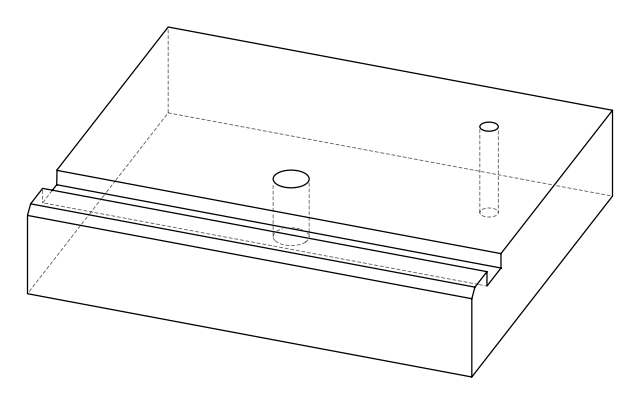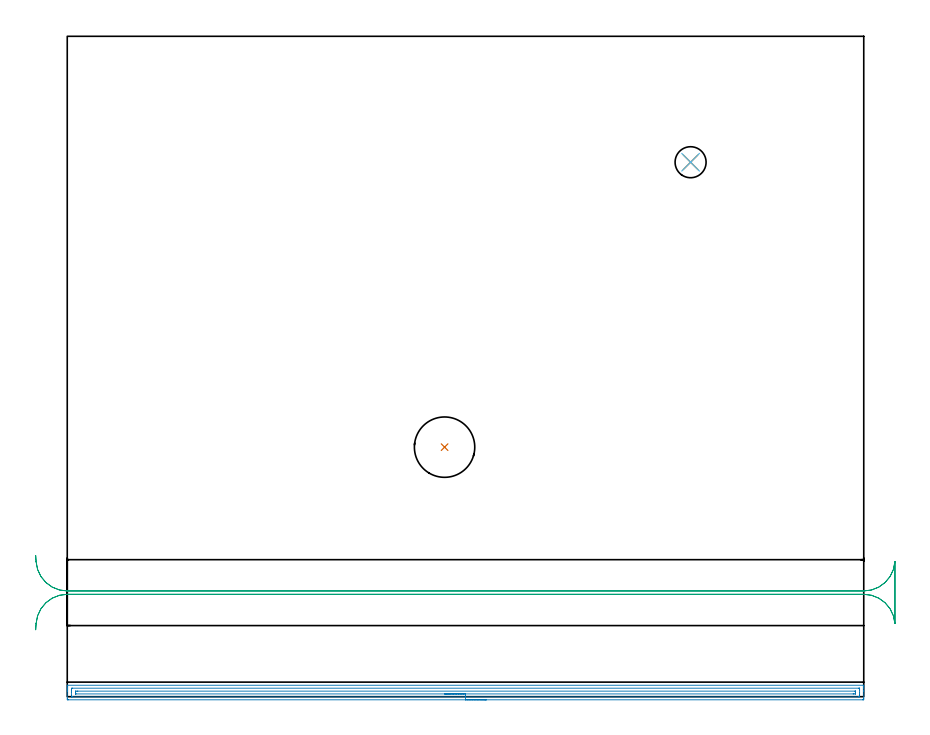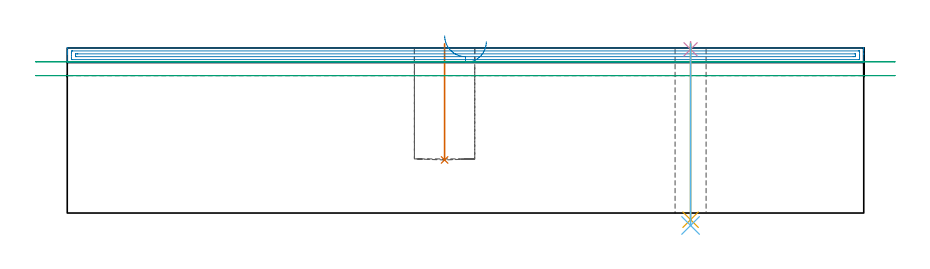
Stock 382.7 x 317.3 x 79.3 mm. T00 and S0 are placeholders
(PLAN: 6 operations, 5 tool changes, 13.9 min)
(1 INDEXABLE_INSERT_DRILL_BLIND_HOLE_FROM_SOLID | STEP1POCKET | NXT0302_029 | 0.22 min | 35285 mm3)
(2 AREA_MILL | FG_CHAMFER_SURFACE | UGT0205_001 | 9.37 min | 9376 mm3)
(3 MILL_RECTANGULAR_SLOT | SLOT_RECTANGULAR | UGT0201_018 | Follow Part, ap 7.5, ae 75% | 3.6 min | 160882 mm3)
(4 SPOT_DRILL | STEP1HOLE | NXT0321_9005460120000 | 0.03 min | 5 mm3)
(5 DRILL_THROUGH_HOLE_INTO_CENTER | STEP1HOLE | NXT0301_065 | 0.34 min | 5472 mm3)
(6 DRILL_TO_ENLARGE_THROUGH_HOLE | STEP1HOLE | UGT0301_280 | 0.35 min | 8326 mm3)
(TOOL NXT0302_029 | Index. Insert Drill 29mm [880-D2900L32-05] | D29 PA176 FL145 Z2)
(TOOL UGT0205_001 | Chamfer Mill 20 x 3 x 45 deg. | D20 FL50 Z2)
(TOOL UGT0201_018 | End mill 30 mm | D30 FL50 Z4)
(TOOL NXT0321_9005460120000 | NC Spot Drill, 142deg, 12mm, Carbide, Uncoated | D12 PA142 FL30 Z2)
(TOOL NXT0301_065 | Carbide Drill 9.4mm [860.1-0940-075A1-MM 2214] | D9.4 PA140 FL98 Z2)
(TOOL UGT0301_280 | Twist Drill 14.9 mm | D14.9 PA118 FL114 Z2)
(OP 1 INDEXABLE_INSERT_DRILL_BLIND_HOLE_FROM_SOLID)
G17 G21 G94 G90
T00 M6
G54
G17 G0 G90 X181.3 Y119.9 S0 M3
G43 Z89.3 H1
G94 G81 G98 Z25.5 F250. R81.3
G80
M5
M2
(OP 2 AREA_MILL)
G17 G21 G94 G90
T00 M6
G54
G17 G0 G90 X201.35 Y-1.5 S1061 M3
G43 Z89.3 H0
Z82.3
G94 G1 X201.312 Z81.429 F250.
X201.198 Z80.564
X201.009 Z79.712
X200.747 Z78.88
X200.413 Z78.074
X200.01 Z77.3
X199.542 Z76.564
X199.01 Z75.872
X198.421 Z75.229
X197.778 Z74.64
X197.086 Z74.109
X196.35 Z73.64
X195.576 Z73.237
X194.77 Z72.903
X193.938 Z72.641
X193.086 Z72.452
X192.222 Z72.338
X191.35 Z72.3
X0.618
X0.193 Y-1.496 Z72.302
X0.01 Y-1.492 Z72.305
X0. Y-1.078 Z72.719
Y2.44 Z76.234
Y2.982 Z76.778
Y3.319 Z77.115
Y3.861 Z77.657
Y4.198 Z77.993
Y5.177 Z78.976
X0.01 Y5.494 Z79.293
X0.171 Y5.5 Z79.3
X382.529
X382.69 Y5.494 Z79.293
X382.7 Y5.176 Z78.975
Y4.874 Z78.673
Y4.198 Z77.993
Y2.982 Z76.778
Y2.44 Z76.234
Y-0.807 Z72.99
X382.697 Y-1.078 Z72.719
X382.69 Y-1.492 Z72.305
X382.507 Y-1.496 Z72.302
X382.082 Y-1.5 Z72.3
X191.35
Y-0.086 Z73.714
X2.405 Y-0.085 Z73.715
X2.289
X2.041 Y-0.08 Z73.72
X2.017 Y-0.079 Z73.721
X2.01 Y-0.065 Z73.735
X2.004 Y-0.033 Z73.767
X2.002 Y-0.001 Z73.799
X2. Y0.2 Z74.
Y0.681 Z74.481
Y1.959 Z75.759
Y2.838 Z76.638
X2.003 Y3.319 Z77.119
X2.008 Y3.71 Z77.51
X2.025 Y4.079 Z77.879
X2.405 Y4.084 Z77.884
X2.52 Y4.085 Z77.885
X380.295
X380.411
X380.658 Y4.08 Z77.88
X380.683 Y4.079 Z77.879
X380.69 Y4.065 Z77.865
X380.696 Y4.033 Z77.833
X380.698 Y4.001 Z77.801
X380.7 Y3.8 Z77.6
Y3.319 Z77.119
Y2.041 Z75.841
Y1.162 Z74.962
X380.697 Y0.681 Z74.481
X380.692 Y0.29 Z74.09
X380.675 Y-0.079 Z73.721
X380.295 Y-0.084 Z73.716
X380.18 Y-0.085 Z73.715
X191.35 Y-0.086 Z73.714
Y1.329 Z75.129
X4.192
X4.113 Y1.33 Z75.13
X4.051 Y1.332 Z75.132
X4.017 Y1.335 Z75.135
X4.01 Y1.373 Z75.173
X4.004 Y1.56 Z75.36
X4.001 Y1.748 Z75.548
X4.005 Y2.44 Z76.24
X4.008 Y2.621 Z76.421
X4.023 Y2.665 Z76.465
X4.074 Y2.667 Z76.467
X4.192 Y2.669 Z76.469
X4.85 Y2.671 Z76.471
X5.085 Y2.672 Z76.472
X378.508 Y2.671 Z76.471
X378.587 Y2.67 Z76.47
X378.649 Y2.668 Z76.468
X378.683 Y2.665 Z76.465
X378.69 Y2.628 Z76.428
X378.696 Y2.44 Z76.24
X378.699 Y2.252 Z76.052
X378.695 Y1.56 Z75.36
X378.692 Y1.379 Z75.179
X378.677 Y1.335 Z75.135
X378.626 Y1.333 Z75.133
X378.508 Y1.331 Z75.131
X377.85 Y1.329 Z75.129
X377.615
X191.35
X190.478 Z75.167
X189.614 Z75.28
X188.762 Z75.469
X187.93 Z75.732
X187.124 Z76.065
X186.35 Z76.468
X185.614 Z76.937
X184.922 Z77.468
X184.279 Z78.057
X183.69 Z78.701
X183.158 Z79.393
X182.69 Z80.129
X182.287 Z80.902
X181.953 Z81.708
X181.691 Z82.54
X181.502 Z83.392
X181.388 Z84.257
X181.35 Z85.129
G0 Z89.3
M5
M2
(OP 3 MILL_RECTANGULAR_SLOT)
G17 G21 G94 G90
T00 M6
G54
G17 G0 G90 X-15.16 Y32.154 S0 M3
G43 Z89.3 H0
Z72.65
G94 G1 X-14.97 Y35.148 F250.
G2 X0. Y49.2 R15. F500.
G1 X382.7
G2 X397.67 Y35.148 R15.
G1 X397.7
Y64.852
X397.67
G2 X382.7 Y50.8 R15.
G1 X0.
G2 X-14.97 Y64.852 R15.
G1 X-15.16 Y67.846 F250.
G0 Y32.154 Z66.
G1 X-14.97 Y35.148
G2 X0. Y49.2 R15. F500.
G1 X382.7
G2 X397.67 Y35.148 R15.
G1 X397.7
Y64.852
X397.67
G2 X382.7 Y50.8 R15.
G1 X0.
G2 X-14.97 Y64.852 R15.
G1 X-15.16 Y67.846 F250.
G0 Z89.3
M5
M2
(OP 4 SPOT_DRILL)
G17 G21 G94 G90
T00 M6
G54
G17 G0 G90 X299.5 Y256.8 S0 M3
G43 Z89.3 H0
G94 G81 G98 Z78.659 F250. R82.3
G80
M5
M2
(OP 5 DRILL_THROUGH_HOLE_INTO_CENTER)
G17 G21 G94 G90
T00 M6
G54
G17 G0 G90 X299.5 Y256.8 S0 M3
G43 Z89.3 H1
G94 G73 G98 Z-3.211 F250. Q9.168 R81.3
G80
M5
M2
(OP 6 DRILL_TO_ENLARGE_THROUGH_HOLE)
G17 G21 G94 G90
T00 M6
G54
G17 G0 G90 X299.5 Y256.8 S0 M3
G43 Z89.3 H0
G94 G73 G98 Z-5.976 F250. Q14.213 R81.3
G80
M5
M2
